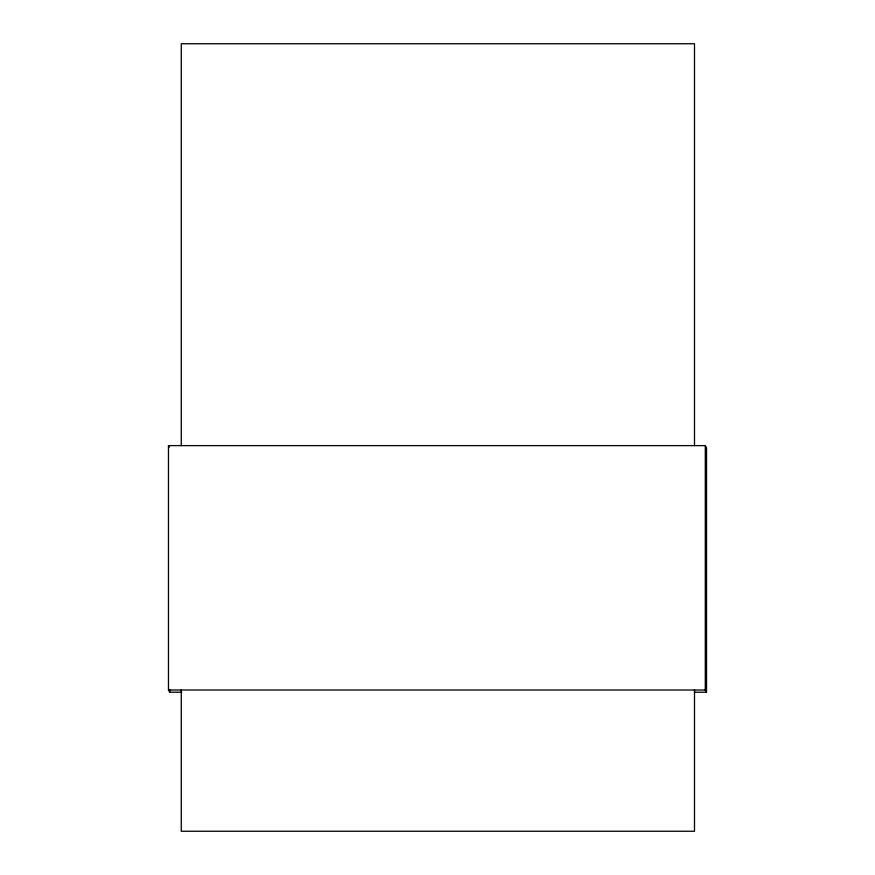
<?xml version="1.0" encoding="UTF-8"?>
<svg xmlns="http://www.w3.org/2000/svg" width="875" height="875" viewBox="0 0 875 875"><rect width="100%" height="100%" fill="white"/><g stroke="black" fill="none" stroke-linecap="round" stroke-linejoin="round"><path stroke-width="1.31" d="M181.792 692.223L169.706 692.223L168.47 690.014L168.47 445.616L705.294 445.616L706.53 447.825L706.53 692.223L694.455 692.223M169.706 692.223L169.706 689.511M706.53 692.223L705.283 690.014L705.294 445.616M168.47 690.014L705.283 690.014M168.47 445.616L169.345 447.158M694.498 445.648L694.498 43.75L181.267 43.75L181.267 445.648M694.498 690.047L694.498 831.25L181.267 831.25L181.267 690.047"/></g></svg>
